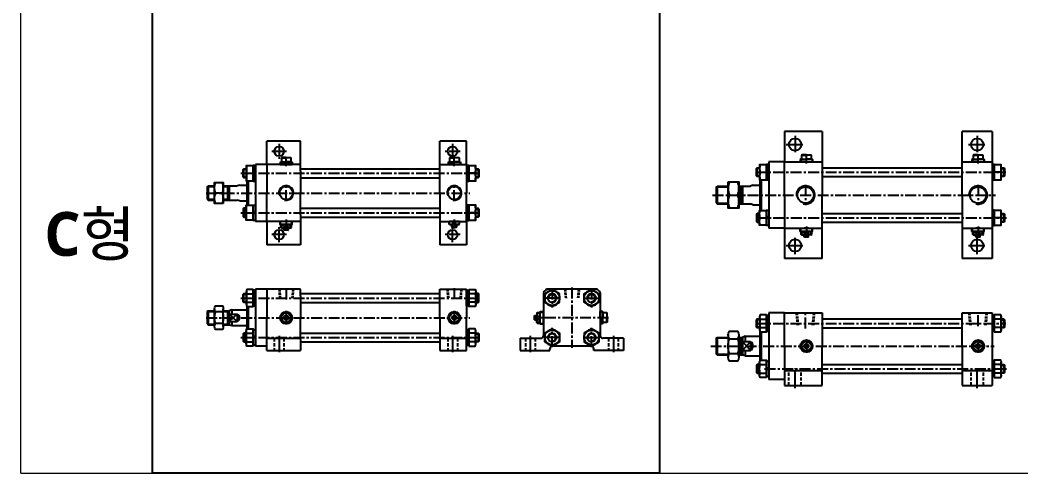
# Model space of a CAD drawing. Extents: x -819 to 29893, y -8942 to 3511.
# Drawn here: x -1 to 1142, y 2299 to 2817 of the extents above; entities that cross this region are included whole.
import ezdxf

# ---------------------------------------------------------------- set-up
doc = ezdxf.new("R2010")
doc.units = 0
doc.header["$LTSCALE"] = 10
doc.header["$MEASUREMENT"] = 0
for name, pattern in [('CENTER', [2, 1.25, -0.25, 0.25, -0.25]), ('CENTERX2', [4, 2.5, -0.5, 0.5, -0.5]), ('HIDDEN', [0.375, 0.25, -0.125]), ('HIDDENX2', [0.75, 0.5, -0.25])]:
    doc.linetypes.add(name, pattern=pattern)
doc.layers.get('0').update_dxf_attribs({"linetype": 'CONTINUOUS'})
for name, color, linetype in [('CEN', 1, 'CENTERX2'), ('HID', 2, 'HIDDENX2'), ('ML', 7, 'CONTINUOUS')]:
    doc.layers.add(name, color=color, linetype=linetype)
doc.styles.add('문자', font='romans.shx')

msp = doc.modelspace()

# ---------------------------------------------------------------- linework, layer by layer
at = {"layer": 'CEN', "linetype": 'CENTER'}
for p, q in [((295.1, 2675.5), (295.1, 2658.5)), ((493.1, 2675.5), (493.1, 2658.5)), ((303.6, 2667), (286.6, 2667)), ((501.6, 2667), (484.6, 2667)), ((303.6, 2572), (286.6, 2572)), ((295.1, 2563.5), (295.1, 2580.5)), ((501.6, 2572), (484.6, 2572)), ((493.1, 2563.5), (493.1, 2580.5))]:
    msp.add_line(p, q, dxfattribs=at)
at = {"layer": 'CEN', "color": 1, "linetype": 'CENTER', "ltscale": 1.5}
for p, q in [((874.1, 2674.7), (894.1, 2674.7)), ((884.1, 2684.7), (884.1, 2664.7)), ((1082.1, 2674.7), (1102.1, 2674.7)), ((1092.1, 2684.7), (1092.1, 2664.7)), ((884.1, 2549.7), (884.1, 2569.7)), ((1092.1, 2549.7), (1092.1, 2569.7)), ((874.1, 2559.7), (894.1, 2559.7)), ((1082.1, 2559.7), (1102.1, 2559.7)), ((295.1, 2456.6), (295.1, 2436.6)), ((493.1, 2456.6), (493.1, 2436.6)), ((581.8, 2456.6), (581.8, 2436.6)), ((676.8, 2456.6), (676.8, 2436.6)), ((884.1, 2396.7), (884.1, 2419.7)), ((1092.1, 2396.7), (1092.1, 2419.7))]:
    msp.add_line(p, q, dxfattribs=at)
at = {"layer": 'HID', "color": 6, "linetype": 'HIDDEN', "ltscale": 1.5}
for p, q in [((289.6, 2453.6), (289.6, 2439.6)), ((300.6, 2453.6), (300.6, 2439.6)), ((487.6, 2453.6), (487.6, 2439.6)), ((498.6, 2453.6), (498.6, 2439.6)), ((576.3, 2453.6), (576.3, 2439.6)), ((587.3, 2453.6), (587.3, 2439.6)), ((671.3, 2453.6), (671.3, 2439.6)), ((671.3, 2453.6), (671.3, 2439.6)), ((682.3, 2453.6), (682.3, 2439.6)), ((877.1, 2399.7), (877.1, 2416.7)), ((891.1, 2399.7), (891.1, 2416.7)), ((1085.1, 2399.7), (1085.1, 2416.7)), ((1099.1, 2399.7), (1099.1, 2416.7))]:
    msp.add_line(p, q, dxfattribs=at)
at = {"layer": 'ML'}
for p, q in [((150, 3360.2), (150, 2299.5)), ((729.3, 3360.2), (729.3, 2299.5)), ((915.1, 2689.7), (872.1, 2689.7)), ((872.1, 2689.7), (872.1, 2655.2)), ((915.1, 2689.7), (915.1, 2617.2)), ((1075.1, 2617.2), (1075.1, 2689.7)), ((1109.1, 2689.7), (1075.1, 2689.7)), ((1109.1, 2689.7), (1109.1, 2655.2)), ((319.6, 2678.5), (281.1, 2678.5)), ((281.1, 2652), (281.1, 2678.5)), ((319.6, 2652), (319.6, 2678.5)), ((509.1, 2678.5), (478.6, 2678.5)), ((478.6, 2652), (478.6, 2678.5)), ((509.1, 2652), (509.1, 2678.5)), ((892.1, 2663.2), (891.6, 2662.7)), ((897.1, 2663.2), (892.1, 2663.2)), ((897.1, 2663.2), (902.1, 2663.2)), ((902.1, 2663.2), (902.6, 2662.7)), ((1088.1, 2663.2), (1087.6, 2662.7)), ((1093.1, 2663.2), (1088.1, 2663.2)), ((1093.1, 2663.2), (1098.1, 2663.2)), ((1098.1, 2663.2), (1098.6, 2662.7)), ((268.1, 2652), (268.1, 2587)), ((281.1, 2652), (268.1, 2652)), ((319.6, 2652), (281.1, 2652)), ((281.1, 2652), (281.1, 2619.5)), ((296.6, 2655), (296.1, 2654.5)), ((296.1, 2654.5), (296.1, 2652)), ((296.1, 2654.5), (303.1, 2654.5)), ((296.1, 2652), (310.1, 2652)), ((296.6, 2655), (303.1, 2655)), ((298.1, 2660), (297.6, 2659.5)), ((297.6, 2659.5), (297.6, 2655)), ((297.6, 2659.5), (303.1, 2659.5)), ((303.1, 2660), (298.1, 2660)), ((303.1, 2660), (308.1, 2660)), ((308.6, 2659.5), (303.1, 2659.5)), ((309.6, 2655), (303.1, 2655)), ((310.1, 2654.5), (303.1, 2654.5)), ((308.1, 2660), (308.6, 2659.5)), ((308.6, 2659.5), (308.6, 2655)), ((309.6, 2655), (310.1, 2654.5)), ((310.1, 2654.5), (310.1, 2652)), ((319.6, 2644.5), (319.6, 2652)), ((478.6, 2619.5), (478.6, 2652)), ((478.6, 2652), (509.1, 2652)), ((488.6, 2655), (488.1, 2654.5)), ((488.1, 2654.5), (488.1, 2652)), ((488.1, 2654.5), (495.1, 2654.5)), ((488.1, 2652), (502.1, 2652)), ((488.6, 2655), (495.1, 2655)), ((490.1, 2660), (489.6, 2659.5)), ((489.6, 2659.5), (489.6, 2655)), ((489.6, 2659.5), (495.1, 2659.5)), ((495.1, 2660), (490.1, 2660)), ((495.1, 2660), (500.1, 2660)), ((500.6, 2659.5), (495.1, 2659.5)), ((501.6, 2655), (495.1, 2655)), ((502.1, 2654.5), (495.1, 2654.5)), ((500.1, 2660), (500.6, 2659.5)), ((500.6, 2659.5), (500.6, 2655)), ((501.6, 2655), (502.1, 2654.5)), ((502.1, 2654.5), (502.1, 2652)), ((509.1, 2652), (509.1, 2619.5)), ((854.1, 2655.2), (854.1, 2579.2)), ((872.1, 2655.2), (854.1, 2655.2)), ((872.1, 2617.2), (872.1, 2655.2)), ((872.1, 2655.2), (915.1, 2655.2)), ((890.6, 2658.2), (890.1, 2657.7)), ((890.1, 2657.7), (890.1, 2655.2)), ((890.1, 2657.7), (897.1, 2657.7)), ((890.1, 2655.2), (904.1, 2655.2)), ((890.6, 2658.2), (897.1, 2658.2)), ((891.6, 2662.7), (891.6, 2658.2)), ((891.6, 2662.7), (897.1, 2662.7)), ((902.6, 2662.7), (897.1, 2662.7)), ((903.6, 2658.2), (897.1, 2658.2)), ((904.1, 2657.7), (897.1, 2657.7)), ((902.6, 2662.7), (902.6, 2658.2)), ((903.6, 2658.2), (904.1, 2657.7)), ((904.1, 2657.7), (904.1, 2655.2)), ((915.1, 2655.2), (915.1, 2617.2)), ((1075.1, 2617.2), (1075.1, 2655.2)), ((1075.1, 2655.2), (1109.1, 2655.2)), ((1086.6, 2658.2), (1086.1, 2657.7)), ((1086.1, 2657.7), (1086.1, 2655.2)), ((1086.1, 2657.7), (1093.1, 2657.7)), ((1086.1, 2655.2), (1100.1, 2655.2)), ((1086.6, 2658.2), (1093.1, 2658.2)), ((1087.6, 2662.7), (1087.6, 2658.2)), ((1087.6, 2662.7), (1093.1, 2662.7)), ((1098.6, 2662.7), (1093.1, 2662.7)), ((1099.6, 2658.2), (1093.1, 2658.2)), ((1100.1, 2657.7), (1093.1, 2657.7)), ((1098.6, 2662.7), (1098.6, 2658.2)), ((1099.6, 2658.2), (1100.1, 2657.7)), ((1100.1, 2657.7), (1100.1, 2655.2)), ((1109.1, 2655.2), (1109.1, 2579.2)), ((254.9, 2637), (254.9, 2647)), ((258.4, 2642), (265.6, 2642)), ((265.6, 2644), (268.1, 2641.5)), ((265.6, 2642.6), (268.1, 2640.1)), ((319.6, 2644.5), (319.6, 2619.5)), ((511.6, 2641.5), (509.1, 2644)), ((511.6, 2640.1), (509.1, 2642.6)), ((518.8, 2642), (511.6, 2642)), ((522.3, 2647), (522.3, 2637)), ((841, 2638.2), (841, 2648.2)), ((844.4, 2643.2), (851.6, 2643.2)), ((851.6, 2645.1), (854.1, 2642.6)), ((851.6, 2643.7), (854.1, 2641.2)), ((1111.6, 2642.6), (1109.1, 2645.1)), ((1111.6, 2641.2), (1109.1, 2643.7)), ((1118.9, 2643.2), (1111.6, 2643.2)), ((1122.3, 2648.2), (1122.3, 2638.2)), ((250.1, 2628.5), (247.1, 2627.5)), ((258.1, 2633.5), (258.1, 2605.5)), ((259.6, 2633.5), (259.6, 2605.5)), ((844.1, 2634.7), (844.1, 2599.7)), ((845.6, 2634.7), (845.6, 2599.7)), ((213.1, 2626.5), (214.1, 2627.5)), ((213.1, 2626.5), (213.1, 2612.5)), ((214.1, 2627.5), (214.1, 2611.5)), ((231.3, 2619.5), (222.4, 2619.5)), ((236.1, 2627.5), (236.1, 2611.5)), ((238.1, 2627.5), (238.1, 2611.5)), ((281.1, 2587), (281.1, 2619.5)), ((319.6, 2594.5), (319.6, 2619.5)), ((478.6, 2619.5), (478.6, 2587)), ((509.1, 2587), (509.1, 2619.5)), ((795.1, 2627.2), (795.1, 2607.2)), ((807.8, 2617.2), (818.4, 2617.2)), ((822.1, 2627.2), (822.1, 2607.2)), ((824.1, 2627.2), (824.1, 2607.2)), ((836.1, 2628.4), (833.1, 2627.2)), ((872.1, 2617.2), (872.1, 2579.2)), ((915.1, 2579.2), (915.1, 2617.2)), ((915.1, 2544.7), (915.1, 2617.2)), ((1075.1, 2617.2), (1075.1, 2579.2)), ((1075.1, 2617.2), (1075.1, 2544.7)), ((213.1, 2612.5), (214.1, 2611.5)), ((250.1, 2610.5), (247.1, 2611.5)), ((836.1, 2606), (833.1, 2607.2)), ((254.9, 2602), (254.9, 2592)), ((258.4, 2597), (265.6, 2597)), ((265.6, 2596.5), (268.1, 2599)), ((265.6, 2595.1), (268.1, 2597.6)), ((319.6, 2594.5), (319.6, 2587)), ((511.6, 2596.5), (509.1, 2599)), ((511.6, 2595.1), (509.1, 2597.6)), ((518.8, 2597), (511.6, 2597)), ((522.3, 2602), (522.3, 2592)), ((841, 2596.2), (841, 2586.2)), ((1122.3, 2596.2), (1122.3, 2586.2)), ((281.1, 2587), (268.1, 2587)), ((319.6, 2587), (281.1, 2587)), ((281.1, 2587), (281.1, 2560.5)), ((296.1, 2583.5), (296.1, 2587)), ((296.6, 2583), (296.1, 2583.5)), ((310.1, 2583.5), (296.1, 2583.5)), ((296.6, 2583), (303.1, 2583)), ((297.1, 2580), (297.1, 2583)), ((297.9, 2580), (297.9, 2583)), ((305.6, 2587), (300.6, 2587)), ((305.6, 2587), (300.6, 2587)), ((301.2, 2580), (301.2, 2583)), ((309.6, 2583), (303.1, 2583)), ((305, 2580), (305, 2583)), ((308.2, 2580), (308.2, 2583)), ((309.1, 2580), (309.1, 2583)), ((309.6, 2583), (310.1, 2583.5)), ((310.1, 2583.5), (310.1, 2587)), ((319.6, 2587), (319.6, 2560.5)), ((478.6, 2587), (509.1, 2587)), ((478.6, 2587), (478.6, 2560.5)), ((501.1, 2587), (489.1, 2587)), ((489.1, 2584), (489.1, 2587)), ((489.1, 2584), (493.9, 2584)), ((490.1, 2583), (489.1, 2584)), ((500.1, 2583), (490.1, 2583)), ((492.1, 2581), (492.1, 2583)), ((493.9, 2583), (493.9, 2587)), ((496.3, 2583), (496.3, 2587)), ((496.3, 2584), (501.1, 2584)), ((498.1, 2581), (498.1, 2583)), ((500.1, 2583), (501.1, 2584)), ((501.1, 2584), (501.1, 2587)), ((509.1, 2587), (509.1, 2560.5)), ((844.4, 2591.2), (851.6, 2591.2)), ((851.6, 2590.6), (854.1, 2593.1)), ((851.6, 2589.2), (854.1, 2591.7)), ((1111.6, 2590.6), (1109.1, 2593.1)), ((1111.6, 2589.2), (1109.1, 2591.7)), ((1118.9, 2591.2), (1111.6, 2591.2)), ((297.6, 2579.5), (297.1, 2580)), ((309.1, 2580), (297.1, 2580)), ((297.6, 2579.5), (303.1, 2579.5)), ((300.6, 2577.1), (300.6, 2579.5)), ((305.6, 2577.1), (300.6, 2577.1)), ((300.7, 2577), (300.6, 2577.1)), ((305.5, 2577), (300.7, 2577)), ((308.6, 2579.5), (303.1, 2579.5)), ((305.5, 2577), (305.6, 2577.1)), ((305.6, 2577.1), (305.6, 2579.5)), ((308.6, 2579.5), (309.1, 2580)), ((492.1, 2581), (498.1, 2581)), ((493.1, 2580), (492.1, 2581)), ((497.1, 2580), (493.1, 2580)), ((497.1, 2580), (498.1, 2581)), ((872.1, 2579.2), (854.1, 2579.2)), ((872.1, 2579.2), (915.1, 2579.2)), ((872.1, 2579.2), (872.1, 2544.7)), ((890.1, 2575.7), (890.1, 2579.2)), ((890.6, 2575.2), (890.1, 2575.7)), ((904.1, 2575.7), (890.1, 2575.7)), ((890.6, 2575.2), (897.1, 2575.2)), ((891.1, 2572.2), (891.1, 2575.2)), ((891.6, 2571.7), (891.1, 2572.2)), ((903.1, 2572.2), (891.1, 2572.2)), ((891.6, 2571.7), (897.1, 2571.7)), ((892, 2572.2), (892, 2575.2)), ((899.6, 2579.2), (894.6, 2579.2)), ((899.6, 2579.2), (894.6, 2579.2)), ((894.6, 2569.3), (894.6, 2571.7)), ((895.2, 2572.2), (895.2, 2575.2)), ((903.6, 2575.2), (897.1, 2575.2)), ((902.6, 2571.7), (897.1, 2571.7)), ((899.1, 2572.2), (899.1, 2575.2)), ((899.6, 2569.3), (899.6, 2571.7)), ((902.3, 2572.2), (902.3, 2575.2)), ((902.6, 2571.7), (903.1, 2572.2)), ((903.1, 2572.2), (903.1, 2575.2)), ((903.6, 2575.2), (904.1, 2575.7)), ((904.1, 2575.7), (904.1, 2579.2)), ((1075.1, 2579.2), (1109.1, 2579.2)), ((1086.1, 2575.7), (1086.1, 2579.2)), ((1086.6, 2575.2), (1086.1, 2575.7)), ((1100.1, 2575.7), (1086.1, 2575.7)), ((1086.6, 2575.2), (1093.1, 2575.2)), ((1087.1, 2572.2), (1087.1, 2575.2)), ((1087.6, 2571.7), (1087.1, 2572.2)), ((1099.1, 2572.2), (1087.1, 2572.2)), ((1087.6, 2571.7), (1093.1, 2571.7)), ((1088, 2572.2), (1088, 2575.2)), ((1095.6, 2579.2), (1090.6, 2579.2)), ((1095.6, 2579.2), (1090.6, 2579.2)), ((1090.6, 2569.3), (1090.6, 2571.7)), ((1091.2, 2572.2), (1091.2, 2575.2)), ((1099.6, 2575.2), (1093.1, 2575.2)), ((1098.6, 2571.7), (1093.1, 2571.7)), ((1095.1, 2572.2), (1095.1, 2575.2)), ((1095.6, 2569.3), (1095.6, 2571.7)), ((1098.3, 2572.2), (1098.3, 2575.2)), ((1098.6, 2571.7), (1099.1, 2572.2)), ((1099.1, 2572.2), (1099.1, 2575.2)), ((1099.6, 2575.2), (1100.1, 2575.7)), ((1100.1, 2575.7), (1100.1, 2579.2)), ((1109.1, 2579.2), (1109.1, 2544.7)), ((319.6, 2560.5), (281.1, 2560.5)), ((509.1, 2560.5), (478.6, 2560.5)), ((899.6, 2569.3), (894.6, 2569.3)), ((894.8, 2569.2), (894.6, 2569.3)), ((899.5, 2569.2), (894.8, 2569.2)), ((899.5, 2569.2), (899.6, 2569.3)), ((1095.6, 2569.3), (1090.6, 2569.3)), ((1090.8, 2569.2), (1090.6, 2569.3)), ((1095.5, 2569.2), (1090.8, 2569.2)), ((1095.5, 2569.2), (1095.6, 2569.3)), ((915.1, 2544.7), (872.1, 2544.7)), ((1109.1, 2544.7), (1075.1, 2544.7)), ((254.9, 2494.6), (254.9, 2504.6)), ((257.6, 2507), (257.6, 2492.3)), ((258.4, 2504.5), (265.6, 2504.5)), ((281.1, 2509.6), (268.1, 2509.6)), ((268.1, 2509.6), (268.1, 2444.6)), ((281.1, 2509.6), (281.1, 2477.1)), ((319.6, 2509.6), (281.1, 2509.6)), ((319.6, 2502.1), (319.6, 2509.6)), ((478.6, 2509.6), (509.1, 2509.6)), ((478.6, 2477.1), (478.6, 2509.6)), ((509.1, 2509.6), (509.1, 2477.1)), ((518.8, 2504.5), (511.6, 2504.5)), ((519.6, 2507), (519.6, 2492.3)), ((522.3, 2494.6), (522.3, 2504.6)), ((596.8, 2506), (596.8, 2456.6)), ((658.2, 2509.6), (600.4, 2509.6)), ((661.8, 2506), (661.8, 2456.6)), ((258.4, 2494.7), (265.6, 2494.7)), ((265.6, 2501.6), (268.1, 2499.1)), ((265.6, 2500.2), (268.1, 2497.7)), ((319.6, 2502.1), (319.6, 2477.1)), ((511.6, 2501.6), (509.1, 2499.1)), ((511.6, 2500.2), (509.1, 2497.7)), ((518.8, 2494.7), (511.6, 2494.7)), ((213.1, 2484.1), (214.1, 2485.1)), ((213.1, 2484.1), (213.1, 2470.1)), ((214.1, 2485.1), (214.1, 2469.1)), ((221.3, 2467), (221.3, 2487.2)), ((230.3, 2483.9), (222.4, 2483.9)), ((231.3, 2467), (231.3, 2487.2)), ((236.1, 2485.1), (236.1, 2469.1)), ((241.1, 2486.1), (238.1, 2485.1)), ((238.1, 2485.1), (238.1, 2469.1)), ((238.1, 2481.2), (247.1, 2481.2)), ((241.1, 2486.1), (241.1, 2481.2)), ((247.1, 2481.2), (247.1, 2473)), ((258.1, 2490.2), (258.1, 2464)), ((259.6, 2489.8), (259.6, 2464.4)), ((301.2, 2482.3), (297.9, 2479)), ((305, 2482.3), (308.2, 2479)), ((493.2, 2482.3), (489.9, 2479)), ((497, 2482.3), (500.2, 2479)), ((589.3, 2482.6), (589.8, 2483.1)), ((589.3, 2482.6), (589.3, 2477.1)), ((589.8, 2483.1), (592.8, 2483.1)), ((589.8, 2471.1), (589.8, 2483.1)), ((589.8, 2482.3), (592.8, 2482.3)), ((592.8, 2483.6), (593.3, 2484.1)), ((592.8, 2483.6), (592.8, 2477.1)), ((593.3, 2484.1), (596.8, 2484.1)), ((593.3, 2470.1), (593.3, 2484.1)), ((596.8, 2471.1), (596.8, 2483.1)), ((664.3, 2484.2), (661.8, 2484.2)), ((661.8, 2477.2), (661.8, 2484.2)), ((664.8, 2483.7), (664.3, 2484.2)), ((664.3, 2484.2), (664.3, 2477.2)), ((664.8, 2483.7), (664.8, 2477.2)), ((669.3, 2482.7), (664.8, 2482.7)), ((669.8, 2482.2), (669.3, 2482.7)), ((669.3, 2482.7), (669.3, 2477.2)), ((669.8, 2477.2), (669.8, 2482.2)), ((872.1, 2482.7), (854.1, 2482.7)), ((854.1, 2482.7), (854.1, 2406.7)), ((872.1, 2482.7), (915.1, 2482.7)), ((872.1, 2444.7), (872.1, 2482.7)), ((915.1, 2482.7), (915.1, 2444.7)), ((1075.1, 2444.7), (1075.1, 2482.7)), ((1075.1, 2482.7), (1109.1, 2482.7)), ((1109.1, 2482.7), (1109.1, 2399.7)), ((213.1, 2470.1), (214.1, 2469.1)), ((230.3, 2470.4), (222.4, 2470.4)), ((238.1, 2473), (247.1, 2473)), ((238.1, 2469.1), (241.1, 2468.1)), ((241.1, 2473), (241.1, 2468.1)), ((281.1, 2439.6), (281.1, 2477.1)), ((297.9, 2475.2), (301.2, 2472)), ((308.2, 2475.2), (305, 2472)), ((319.6, 2452.1), (319.6, 2477.1)), ((478.6, 2477.1), (478.6, 2439.6)), ((489.9, 2475.2), (493.2, 2472)), ((500.2, 2475.2), (497, 2472)), ((509.1, 2439.6), (509.1, 2477.1)), ((586.8, 2479.5), (587, 2479.6)), ((586.8, 2474.7), (586.8, 2479.5)), ((586.8, 2474.7), (587, 2474.6)), ((587, 2479.6), (589.3, 2479.6)), ((587, 2474.6), (587, 2479.6)), ((587, 2474.6), (589.3, 2474.6)), ((589.3, 2471.6), (589.3, 2477.1)), ((589.3, 2471.6), (589.8, 2471.1)), ((589.8, 2479), (592.8, 2479)), ((589.8, 2475.2), (592.8, 2475.2)), ((589.8, 2472), (592.8, 2472)), ((589.8, 2471.1), (592.8, 2471.1)), ((592.8, 2470.6), (592.8, 2477.1)), ((592.8, 2470.6), (593.3, 2470.1)), ((593.3, 2470.1), (596.8, 2470.1)), ((596.8, 2474.6), (596.8, 2479.6)), ((596.8, 2474.6), (596.8, 2479.6)), ((661.8, 2477.2), (661.8, 2470.2)), ((664.3, 2470.2), (661.8, 2470.2)), ((664.3, 2470.2), (664.3, 2477.2)), ((664.8, 2470.7), (664.3, 2470.2)), ((664.8, 2470.7), (664.8, 2477.2)), ((669.3, 2471.7), (664.8, 2471.7)), ((669.3, 2471.7), (669.3, 2477.2)), ((669.8, 2472.2), (669.3, 2471.7)), ((669.8, 2477.2), (669.8, 2472.2)), ((841, 2465.7), (841, 2475.7)), ((843.6, 2478.1), (843.6, 2463.4)), ((844.4, 2475.6), (851.6, 2475.6)), ((851.6, 2472.7), (854.1, 2470.2)), ((851.6, 2471.3), (854.1, 2468.8)), ((1111.6, 2470.2), (1109.1, 2472.7)), ((1111.6, 2468.8), (1109.1, 2471.3)), ((1118.9, 2475.6), (1111.6, 2475.6)), ((1119.6, 2463.4), (1119.6, 2478.1)), ((1122.3, 2475.7), (1122.3, 2465.7)), ((254.9, 2459.6), (254.9, 2449.6)), ((257.6, 2447.3), (257.6, 2462)), ((258.4, 2459.5), (265.6, 2459.5)), ((518.8, 2459.5), (511.6, 2459.5)), ((519.6, 2447.3), (519.6, 2462)), ((522.3, 2459.6), (522.3, 2449.6)), ((807.8, 2457.5), (807.8, 2432)), ((819.8, 2457.5), (819.8, 2432)), ((844.1, 2461.3), (844.1, 2428.1)), ((844.4, 2465.8), (851.6, 2465.8)), ((845.6, 2460.9), (845.6, 2428.5)), ((1118.9, 2465.8), (1111.6, 2465.8)), ((258.4, 2449.7), (265.6, 2449.7)), ((265.6, 2454.1), (268.1, 2456.6)), ((265.6, 2452.7), (268.1, 2455.2)), ((281.1, 2453.6), (319.6, 2453.6)), ((319.6, 2452.1), (319.6, 2444.6)), ((319.6, 2452.1), (319.6, 2439.6)), ((478.6, 2453.6), (509.1, 2453.6)), ((511.6, 2454.1), (509.1, 2456.6)), ((511.6, 2452.7), (509.1, 2455.2)), ((518.8, 2449.7), (511.6, 2449.7)), ((570.3, 2453.6), (593.8, 2453.6)), ((570.3, 2453.6), (570.3, 2439.6)), ((688.3, 2453.6), (664.8, 2453.6)), ((688.3, 2453.6), (688.3, 2439.6)), ((795.1, 2454.7), (795.1, 2434.7)), ((809.1, 2453.2), (818.5, 2453.2)), ((822.1, 2454.7), (822.1, 2434.7)), ((827.1, 2455.9), (824.1, 2454.7)), ((824.1, 2454.7), (824.1, 2434.7)), ((824.1, 2449.8), (833.4, 2449.8)), ((827.1, 2455.9), (827.1, 2449.8)), ((833.1, 2449.8), (833.1, 2439.7)), ((895.2, 2449.9), (892, 2446.6)), ((899.1, 2449.9), (902.3, 2446.6)), ((1091.2, 2449.9), (1088, 2446.6)), ((1095.1, 2449.9), (1098.3, 2446.6)), ((281.1, 2444.6), (268.1, 2444.6)), ((281.1, 2439.6), (319.6, 2439.6)), ((478.6, 2439.6), (509.1, 2439.6)), ((570.3, 2439.6), (604.3, 2439.6)), ((604.3, 2439.6), (604.3, 2441.6)), ((651.3, 2444.6), (607.3, 2444.6)), ((654.3, 2439.6), (654.3, 2441.6)), ((688.3, 2439.6), (654.3, 2439.6)), ((809.1, 2436.2), (818.5, 2436.2)), ((824.1, 2439.7), (833.1, 2439.7)), ((827.1, 2433.5), (824.1, 2434.7)), ((827.1, 2439.7), (827.1, 2433.5)), ((872.1, 2444.7), (872.1, 2399.7)), ((892, 2442.8), (895.2, 2439.6)), ((902.3, 2442.8), (899.1, 2439.6)), ((915.1, 2399.7), (915.1, 2444.7)), ((1075.1, 2444.7), (1075.1, 2399.7)), ((1088, 2442.8), (1091.2, 2439.6)), ((1098.3, 2442.8), (1095.1, 2439.6)), ((841, 2423.7), (841, 2413.7)), ((843.6, 2411.4), (843.6, 2426.1)), ((844.4, 2423.6), (851.6, 2423.6)), ((1118.9, 2423.6), (1111.6, 2423.6)), ((1119.6, 2411.4), (1119.6, 2426.1)), ((1122.3, 2423.7), (1122.3, 2413.7)), ((844.4, 2413.8), (851.6, 2413.8)), ((851.6, 2418.2), (854.1, 2420.7)), ((851.6, 2416.8), (854.1, 2419.3)), ((872.1, 2416.7), (915.1, 2416.7)), ((1075.1, 2416.7), (1109.1, 2416.7)), ((1111.6, 2418.2), (1109.1, 2420.7)), ((1111.6, 2416.8), (1109.1, 2419.3)), ((1118.9, 2413.8), (1111.6, 2413.8)), ((872.1, 2406.7), (854.1, 2406.7)), ((872.1, 2399.7), (915.1, 2399.7)), ((1075.1, 2399.7), (1109.1, 2399.7)), ((729.3, 2299.5), (150, 2299.5))]:
    msp.add_line(p, q, dxfattribs=at)
at = {"layer": 'ML', "color": 1, "linetype": 'CENTER'}
for p, q in [((897.1, 2653.2), (897.1, 2664)), ((1093.1, 2653.2), (1093.1, 2664)), ((303.1, 2650), (303.1, 2660.8)), ((495.1, 2650), (495.1, 2661.4)), ((251.4, 2642), (525.5, 2642)), ((839.1, 2643.2), (1124.8, 2643.2)), ((303.1, 2610.4), (303.1, 2628.7)), ((495.1, 2610.4), (495.1, 2628.7)), ((896.1, 2628.7), (896.1, 2605.6)), ((1093.1, 2628.7), (1093.1, 2605.6)), ((211.7, 2619.5), (513, 2619.5)), ((790, 2617.2), (1112.8, 2617.2)), ((251.4, 2597), (525.5, 2597)), ((303.1, 2589.2), (303.1, 2576.1)), ((495.1, 2589.2), (495.1, 2578.9)), ((839.2, 2591.2), (1125.5, 2591.2)), ((897.1, 2581.4), (897.1, 2568.2)), ((1093.1, 2581.4), (1093.1, 2568.2)), ((303.1, 2510.5), (303.1, 2497.9)), ((495.1, 2511), (495.1, 2497.5)), ((606.8, 2510.5), (606.8, 2488.7)), ((629.3, 2511.7), (629.3, 2442.9)), ((651.8, 2510.5), (651.8, 2488.7)), ((251.4, 2499.6), (525.5, 2499.6)), ((616.3, 2499.6), (597.4, 2499.6)), ((642.4, 2499.6), (661.3, 2499.6)), ((303.1, 2484.8), (303.1, 2469.4)), ((495.1, 2484.8), (495.1, 2469.4)), ((896.1, 2464.9), (896.1, 2483.6)), ((1093.1, 2467.4), (1093.1, 2483.6)), ((211.7, 2477.1), (513, 2477.1)), ((671.1, 2477.1), (587.3, 2477.1)), ((839.1, 2470.7), (1124.8, 2470.7)), ((606.8, 2443.7), (606.8, 2465.5)), ((651.8, 2443.7), (651.8, 2465.5)), ((251.4, 2454.6), (525.5, 2454.6)), ((616.3, 2454.6), (597.4, 2454.6)), ((642.4, 2454.6), (661.3, 2454.6)), ((897.1, 2452.4), (897.1, 2437)), ((1093.1, 2452.4), (1093.1, 2437)), ((787.8, 2444.7), (1111.6, 2444.7)), ((1100.8, 2444.7), (1085.4, 2444.7)), ((849.3, 2418.7), (1125.5, 2418.7))]:
    msp.add_line(p, q, dxfattribs=at)
at = {"layer": 'ML', "color": 2}
for p, q in [((296.6, 2655), (296.6, 2652)), ((309.6, 2655), (309.6, 2652)), ((488.6, 2655), (488.6, 2652)), ((501.6, 2655), (501.6, 2652)), ((890.6, 2658.2), (890.6, 2655.2)), ((903.6, 2658.2), (903.6, 2655.2)), ((1086.6, 2658.2), (1086.6, 2655.2)), ((1099.6, 2658.2), (1099.6, 2655.2)), ((257.6, 2646.2), (254.1, 2646.2)), ((519.6, 2646.2), (523.1, 2646.2)), ((843.6, 2647.4), (840.1, 2647.4)), ((1119.6, 2647.4), (1123.1, 2647.4)), ((257.6, 2637.8), (254.1, 2637.8)), ((519.6, 2637.8), (523.1, 2637.8)), ((843.6, 2639), (840.1, 2639)), ((1119.6, 2639), (1123.1, 2639)), ((236.1, 2626.8), (237.4, 2627.5)), ((822.1, 2626.4), (823.4, 2627.2)), ((236.1, 2612.3), (237.4, 2611.5)), ((822.1, 2607.9), (823.4, 2607.2)), ((257.6, 2601.2), (254.1, 2601.2)), ((519.6, 2601.2), (523.1, 2601.2)), ((843.6, 2595.4), (840.1, 2595.4)), ((1119.6, 2595.4), (1123.1, 2595.4)), ((257.6, 2592.8), (254.1, 2592.8)), ((296.6, 2583), (296.6, 2587)), ((309.6, 2583), (309.6, 2587)), ((492.6, 2580.5), (492.6, 2583)), ((497.6, 2580.5), (497.6, 2583)), ((519.6, 2592.8), (523.1, 2592.8)), ((843.6, 2587), (840.1, 2587)), ((1119.6, 2587), (1123.1, 2587)), ((300.7, 2577), (300.7, 2579.5)), ((305.5, 2577), (305.5, 2579.5)), ((890.6, 2575.2), (890.6, 2579.2)), ((894.8, 2569.2), (894.8, 2571.7)), ((899.5, 2569.2), (899.5, 2571.7)), ((903.6, 2575.2), (903.6, 2579.2)), ((1086.6, 2575.2), (1086.6, 2579.2)), ((1090.8, 2569.2), (1090.8, 2571.7)), ((1095.5, 2569.2), (1095.5, 2571.7)), ((1099.6, 2575.2), (1099.6, 2579.2)), ((257.6, 2503.8), (254.1, 2503.8)), ((519.6, 2503.8), (523.1, 2503.8)), ((257.6, 2495.4), (254.1, 2495.4)), ((519.6, 2495.4), (523.1, 2495.4)), ((236.1, 2484.4), (237.4, 2485.1)), ((247.1, 2481.2), (238.1, 2473)), ((247.1, 2473), (238.1, 2481.2)), ((592.8, 2483.6), (596.8, 2483.6)), ((664.8, 2483.7), (661.8, 2483.7)), ((236.1, 2469.9), (237.4, 2469.1)), ((586.8, 2479.5), (589.3, 2479.5)), ((586.8, 2474.7), (589.3, 2474.7)), ((592.8, 2470.6), (596.8, 2470.6)), ((664.8, 2470.7), (661.8, 2470.7)), ((843.6, 2474.9), (840.1, 2474.9)), ((1119.6, 2474.9), (1123.1, 2474.9)), ((257.6, 2458.8), (254.1, 2458.8)), ((519.6, 2458.8), (523.1, 2458.8)), ((843.6, 2466.5), (840.1, 2466.5)), ((1119.6, 2466.5), (1123.1, 2466.5)), ((257.6, 2450.4), (254.1, 2450.4)), ((519.6, 2450.4), (523.1, 2450.4)), ((822.1, 2454), (823.4, 2454.7)), ((833.1, 2449.8), (824.1, 2439.7)), ((833.1, 2439.7), (824.1, 2449.8)), ((822.1, 2435.5), (823.4, 2434.7)), ((843.6, 2422.9), (840.1, 2422.9)), ((1119.6, 2422.9), (1123.1, 2422.9)), ((843.6, 2414.5), (840.1, 2414.5)), ((1119.6, 2414.5), (1123.1, 2414.5))]:
    msp.add_line(p, q, dxfattribs=at)
at = {"layer": 'ML', "color": 7, "linetype": 'Continuous'}
for p, q in [((319.6, 2647), (478.6, 2647)), ((915.1, 2648.2), (1075.1, 2648.2)), ((250.1, 2628.5), (258.1, 2628.5)), ((319.6, 2637), (478.6, 2637)), ((915.1, 2638.2), (1075.1, 2638.2)), ((214.1, 2627.5), (221.3, 2627.5)), ((231.3, 2627.5), (247.1, 2627.5)), ((794.1, 2626.2), (795.1, 2627.2)), ((794.1, 2626.2), (794.1, 2608.2)), ((795.1, 2627.2), (807.8, 2627.2)), ((819.8, 2627.2), (824.1, 2627.2)), ((824.1, 2627.2), (833.1, 2627.2)), ((836.1, 2628.4), (844.1, 2628.4)), ((214.1, 2611.5), (221.3, 2611.5)), ((231.3, 2611.5), (247.1, 2611.5)), ((250.1, 2610.5), (258.1, 2610.5)), ((794.1, 2608.2), (795.1, 2607.2)), ((795.1, 2607.2), (807.8, 2607.2)), ((819.8, 2607.2), (824.1, 2607.2)), ((824.1, 2607.2), (833.1, 2607.2)), ((836.1, 2606), (844.1, 2606)), ((319.6, 2602), (478.6, 2602)), ((915.1, 2596.2), (1075.1, 2596.2)), ((319.6, 2592), (478.6, 2592)), ((915.1, 2586.2), (1075.1, 2586.2)), ((319.6, 2504.6), (478.6, 2504.6)), ((319.6, 2494.6), (478.6, 2494.6)), ((214.1, 2485.1), (221.3, 2485.1)), ((231.3, 2485.1), (238.1, 2485.1)), ((241.1, 2486.1), (258.1, 2486.1)), ((214.1, 2469.1), (221.3, 2469.1)), ((231.3, 2469.1), (238.1, 2469.1)), ((915.1, 2475.7), (1075.1, 2475.7)), ((241.1, 2468.1), (258.1, 2468.1)), ((319.6, 2459.6), (478.6, 2459.6)), ((915.1, 2465.7), (1075.1, 2465.7)), ((319.6, 2449.6), (478.6, 2449.6)), ((794.1, 2453.7), (795.1, 2454.7)), ((794.1, 2453.7), (794.1, 2435.7)), ((795.1, 2454.7), (807.8, 2454.7)), ((819.8, 2454.7), (824.1, 2454.7)), ((827.1, 2455.9), (844.1, 2455.9)), ((794.1, 2435.7), (795.1, 2434.7)), ((795.1, 2434.7), (807.8, 2434.7)), ((819.8, 2434.7), (824.1, 2434.7)), ((827.1, 2433.5), (844.1, 2433.5)), ((915.1, 2423.7), (1075.1, 2423.7)), ((915.1, 2413.7), (1075.1, 2413.7))]:
    msp.add_line(p, q, dxfattribs=at)
at = {"layer": 'ML', "color": 2, "linetype": 'Continuous'}
for p, q in [((213.3, 2626.8), (221.3, 2626.8)), ((231.3, 2626.8), (236.1, 2626.8)), ((794.4, 2626.4), (807.8, 2626.4)), ((819.8, 2626.4), (822.1, 2626.4)), ((213.3, 2612.3), (221.3, 2612.3)), ((231.3, 2612.3), (236.1, 2612.3)), ((794.4, 2607.9), (807.8, 2607.9)), ((819.8, 2607.9), (822.1, 2607.9)), ((213.3, 2484.4), (221.3, 2484.4)), ((231.3, 2484.4), (236.1, 2484.4)), ((213.3, 2469.9), (221.3, 2469.9)), ((231.3, 2469.9), (236.1, 2469.9)), ((794.4, 2454), (807.8, 2454)), ((819.8, 2454), (822.1, 2454)), ((794.4, 2435.5), (807.8, 2435.5)), ((819.8, 2435.5), (822.1, 2435.5))]:
    msp.add_line(p, q, dxfattribs=at)
at = {"layer": 'ML', "color": 6, "linetype": 'HIDDEN'}
for p, q in [((294.8, 2509.6), (295.6, 2499.6)), ((295.6, 2509.6), (296.5, 2499.6)), ((310.6, 2509.6), (309.7, 2499.6)), ((311.4, 2509.6), (310.6, 2499.6)), ((486.8, 2509.6), (487.6, 2499.6)), ((487.6, 2509.6), (488.5, 2499.6)), ((502.6, 2509.6), (501.7, 2499.6)), ((503.4, 2509.6), (502.6, 2499.6)), ((621, 2509.6), (621.9, 2499.6)), ((621.9, 2509.6), (622.7, 2499.6)), ((636.8, 2509.6), (635.9, 2499.6)), ((637.7, 2509.6), (636.8, 2499.6)), ((886.9, 2468.7), (885.7, 2482.7)), ((888.1, 2468.7), (886.8, 2482.7)), ((904.2, 2468.7), (905.5, 2482.7)), ((905.4, 2468.7), (906.6, 2482.7)), ((1083.9, 2468.7), (1082.7, 2482.7)), ((1085.1, 2468.7), (1083.8, 2482.7)), ((1101.2, 2468.7), (1102.5, 2482.7)), ((1102.4, 2468.7), (1103.6, 2482.7))]:
    msp.add_line(p, q, dxfattribs=at)
at = {"layer": 'ML', "const_width": 1.5}
for points in [[(150, 3510.2), (0, 3510.2), (0, 2299.5)], [(729.3, 3360.2), (729.3, 2829.8), (150, 2829.8), (150, 2299.5), (729.3, 2299.5), (729.3, 2829.8)], [(150, 2299.5), (0, 2299.5)], [(729.3, 2299.5), (1366.4, 2299.5)]]:
    msp.add_lwpolyline(points, dxfattribs=at)
at = {"layer": 'ML'}
for points in [[(851.6, 2651.7), (843.6, 2651.7), (843.6, 2634.7), (851.6, 2634.7)], [(1111.6, 2634.7), (1119.6, 2634.7), (1119.6, 2651.7), (1111.6, 2651.7)], [(265.6, 2650.5), (257.6, 2650.5), (257.6, 2633.5), (265.6, 2633.5)], [(511.6, 2633.5), (519.6, 2633.5), (519.6, 2650.5), (511.6, 2650.5)], [(231.3, 2607.5), (221.3, 2607.5), (221.3, 2631.5), (231.3, 2631.5)], [(807.8, 2632.2), (819.8, 2632.2), (819.8, 2602.2), (807.8, 2602.2)], [(265.6, 2588.5), (257.6, 2588.5), (257.6, 2605.5), (265.6, 2605.5)], [(511.6, 2588.5), (519.6, 2588.5), (519.6, 2605.5), (511.6, 2605.5)], [(851.6, 2582.7), (843.6, 2582.7), (843.6, 2599.7), (851.6, 2599.7)], [(1111.6, 2582.7), (1119.6, 2582.7), (1119.6, 2599.7), (1111.6, 2599.7)]]:
    msp.add_lwpolyline(points, close=True, dxfattribs=at)
for points in [[(844.4, 2651.7, 0.178633), (844.4, 2643.2, 0.178633), (844.4, 2634.7)], [(1118.9, 2634.7, 0.178633), (1118.9, 2643.2, 0.178633), (1118.9, 2651.7)], [(258.4, 2650.5, 0.178633), (258.4, 2642, 0.178633), (258.4, 2633.5)], [(518.8, 2633.5, 0.178633), (518.8, 2642, 0.178633), (518.8, 2650.5)], [(222.4, 2607.5, -0.178633), (222.4, 2619.5, -0.178633), (222.4, 2631.5)], [(230.3, 2607.5, 0.178633), (230.3, 2619.5, 0.178633), (230.3, 2631.5)], [(809.1, 2632.2, 0.178633), (809.1, 2617.2, 0.178633), (809.1, 2602.2)], [(818.4, 2632.2, -0.178633), (818.4, 2617.2, -0.178633), (818.4, 2602.2)], [(258.4, 2588.5, -0.178633), (258.4, 2597, -0.178633), (258.4, 2605.5)], [(518.8, 2588.5, 0.178633), (518.8, 2597, 0.178633), (518.8, 2605.5)], [(844.4, 2582.7, -0.178633), (844.4, 2591.2, -0.178633), (844.4, 2599.7)], [(1118.9, 2582.7, 0.178633), (1118.9, 2591.2, 0.178633), (1118.9, 2599.7)], [(265.6, 2509.4), (258.4, 2509.4, 0.309401), (258.4, 2504.5, 0.154701), (258.4, 2494.7, 0.309401), (258.4, 2489.8), (265.6, 2489.8), (265.6, 2509.4)], [(511.6, 2509.4), (518.8, 2509.4, -0.309401), (518.8, 2504.5, -0.154701), (518.8, 2494.7, -0.309401), (518.8, 2489.8), (511.6, 2489.8), (511.6, 2509.4)], [(230.3, 2470.4, -0.309401), (230.3, 2463.6), (222.4, 2463.6, -0.309401), (222.4, 2470.4, -0.154701), (222.4, 2483.9, -0.309401), (222.4, 2490.6), (230.3, 2490.6, -0.309401), (230.3, 2483.9, -0.154701), (230.3, 2470.4, 0.178633)], [(851.6, 2480.5), (844.4, 2480.5, 0.309401), (844.4, 2475.6, 0.154701), (844.4, 2465.8, 0.309401), (844.4, 2460.9), (851.6, 2460.9), (851.6, 2480.5)], [(1111.6, 2460.9), (1118.9, 2460.9, 0.309401), (1118.9, 2465.8, 0.154701), (1118.9, 2475.6, 0.309401), (1118.9, 2480.5), (1111.6, 2480.5), (1111.6, 2460.9)], [(265.6, 2444.8), (258.4, 2444.8, -0.309401), (258.4, 2449.7, -0.154701), (258.4, 2459.5, -0.309401), (258.4, 2464.4), (265.6, 2464.4), (265.6, 2444.8)], [(511.6, 2444.8), (518.8, 2444.8, 0.309401), (518.8, 2449.7, 0.154701), (518.8, 2459.5, 0.309401), (518.8, 2464.4), (511.6, 2464.4), (511.6, 2444.8)], [(809.1, 2453.2, -0.309401), (809.1, 2461.7), (818.5, 2461.7, -0.309401), (818.5, 2453.2, -0.154701), (818.5, 2436.2, -0.309401), (818.5, 2427.7), (809.1, 2427.7, -0.309401), (809.1, 2436.2, -0.154701), (809.1, 2453.2)], [(851.6, 2408.9), (844.4, 2408.9, -0.309401), (844.4, 2413.8, -0.154701), (844.4, 2423.6, -0.309401), (844.4, 2428.5), (851.6, 2428.5), (851.6, 2408.9)], [(1111.6, 2408.9), (1118.9, 2408.9, 0.309401), (1118.9, 2413.8, 0.154701), (1118.9, 2423.6, 0.309401), (1118.9, 2428.5), (1111.6, 2428.5), (1111.6, 2408.9)]]:
    msp.add_lwpolyline(points, format="xyb", dxfattribs=at)
for points in [[(854.1, 2634.4), (854.1, 2652), (851.6, 2652), (851.6, 2634.4), (854.1, 2634.4)], [(1109.1, 2652), (1109.1, 2634.4), (1111.6, 2634.4), (1111.6, 2652), (1109.1, 2652)], [(257.6, 2637), (254.9, 2637), (254.1, 2637.8), (254.1, 2646.2), (254.9, 2647), (257.6, 2647)], [(268.1, 2633.2), (268.1, 2650.8), (265.6, 2650.8), (265.6, 2633.2), (268.1, 2633.2)], [(509.1, 2650.8), (509.1, 2633.2), (511.6, 2633.2), (511.6, 2650.8), (509.1, 2650.8)], [(519.6, 2647), (522.3, 2647), (523.1, 2646.2), (523.1, 2637.8), (522.3, 2637), (519.6, 2637)], [(843.6, 2638.2), (841, 2638.2), (840.1, 2639), (840.1, 2647.4), (841, 2648.2), (843.6, 2648.2)], [(1119.6, 2648.2), (1122.3, 2648.2), (1123.1, 2647.4), (1123.1, 2639), (1122.3, 2638.2), (1119.6, 2638.2)], [(268.1, 2605.8), (268.1, 2588.2), (265.6, 2588.2), (265.6, 2605.8), (268.1, 2605.8)], [(509.1, 2605.8), (509.1, 2588.2), (511.6, 2588.2), (511.6, 2605.8), (509.1, 2605.8)], [(257.6, 2602), (254.9, 2602), (254.1, 2601.2), (254.1, 2592.8), (254.9, 2592), (257.6, 2592)], [(519.6, 2602), (522.3, 2602), (523.1, 2601.2), (523.1, 2592.8), (522.3, 2592), (519.6, 2592)], [(843.6, 2596.2), (841, 2596.2), (840.1, 2595.4), (840.1, 2587), (841, 2586.2), (843.6, 2586.2)], [(854.1, 2600), (854.1, 2582.4), (851.6, 2582.4), (851.6, 2600), (854.1, 2600)], [(1109.1, 2600), (1109.1, 2582.4), (1111.6, 2582.4), (1111.6, 2600), (1109.1, 2600)], [(1119.6, 2596.2), (1122.3, 2596.2), (1123.1, 2595.4), (1123.1, 2587), (1122.3, 2586.2), (1119.6, 2586.2)], [(257.6, 2494.6), (254.9, 2494.6), (254.1, 2495.4), (254.1, 2503.8), (254.9, 2504.6), (257.6, 2504.6)], [(268.1, 2490.8), (268.1, 2508.4), (265.6, 2508.4), (265.6, 2490.8), (268.1, 2490.8)], [(509.1, 2490.8), (509.1, 2508.4), (511.6, 2508.4), (511.6, 2490.8), (509.1, 2490.8)], [(519.6, 2494.6), (522.3, 2494.6), (523.1, 2495.4), (523.1, 2503.8), (522.3, 2504.6), (519.6, 2504.6)], [(598.3, 2504.5), (598.3, 2494.7), (606.8, 2489.8), (615.3, 2494.7), (615.3, 2504.5), (606.8, 2509.4), (598.3, 2504.5)], [(660.3, 2504.5), (660.3, 2494.7), (651.8, 2489.8), (643.3, 2494.7), (643.3, 2504.5), (651.8, 2509.4), (660.3, 2504.5)], [(843.6, 2465.7), (841, 2465.7), (840.1, 2466.5), (840.1, 2474.9), (841, 2475.7), (843.6, 2475.7)], [(854.1, 2461.9), (854.1, 2479.5), (851.6, 2479.5), (851.6, 2461.9), (854.1, 2461.9)], [(1109.1, 2479.5), (1109.1, 2461.9), (1111.6, 2461.9), (1111.6, 2479.5), (1109.1, 2479.5)], [(1119.6, 2475.7), (1122.3, 2475.7), (1123.1, 2474.9), (1123.1, 2466.5), (1122.3, 2465.7), (1119.6, 2465.7)], [(257.6, 2459.6), (254.9, 2459.6), (254.1, 2458.8), (254.1, 2450.4), (254.9, 2449.6), (257.6, 2449.6)], [(268.1, 2463.4), (268.1, 2445.8), (265.6, 2445.8), (265.6, 2463.4), (268.1, 2463.4)], [(509.1, 2463.4), (509.1, 2445.8), (511.6, 2445.8), (511.6, 2463.4), (509.1, 2463.4)], [(519.6, 2459.6), (522.3, 2459.6), (523.1, 2458.8), (523.1, 2450.4), (522.3, 2449.6), (519.6, 2449.6)], [(598.3, 2449.7), (598.3, 2459.5), (606.8, 2464.4), (615.3, 2459.5), (615.3, 2449.7), (606.8, 2444.8), (598.3, 2449.7)], [(660.3, 2449.7), (660.3, 2459.5), (651.8, 2464.4), (643.3, 2459.5), (643.3, 2449.7), (651.8, 2444.8), (660.3, 2449.7)], [(843.6, 2423.7), (841, 2423.7), (840.1, 2422.9), (840.1, 2414.5), (841, 2413.7), (843.6, 2413.7)], [(854.1, 2427.5), (854.1, 2409.9), (851.6, 2409.9), (851.6, 2427.5), (854.1, 2427.5)], [(1109.1, 2427.5), (1109.1, 2409.9), (1111.6, 2409.9), (1111.6, 2427.5), (1109.1, 2427.5)], [(1119.6, 2423.7), (1122.3, 2423.7), (1123.1, 2422.9), (1123.1, 2414.5), (1122.3, 2413.7), (1119.6, 2413.7)]]:
    msp.add_lwpolyline(points, dxfattribs=at)
for centre, radius in [((884.1, 2674.7), 7), ((1092.1, 2674.7), 7), ((295.1, 2667), 5.5), ((493.1, 2667), 5.5), ((303.1, 2619.5), 7.48), ((495.1, 2619.5), 7.48), ((896.1, 2617.2), 9.32), ((1093.1, 2617.2), 9.32), ((295.1, 2572), 5.5), ((493.1, 2572), 5.5), ((884.1, 2559.7), 7), ((1092.1, 2559.7), 7), ((606.8, 2499.6), 8.5), ((606.8, 2499.6), 5), ((651.8, 2499.6), 8.5), ((651.8, 2499.6), 5), ((303.1, 2477.1), 7), ((303.1, 2477.1), 6), ((303.1, 2477.1), 5.5), ((495.1, 2477.1), 7), ((495.1, 2477.1), 6), ((495.1, 2477.1), 5.5), ((303.1, 2477.1), 2.5), ((495.1, 2477.1), 2.5), ((606.8, 2454.6), 8.5), ((606.8, 2454.6), 5), ((651.8, 2454.6), 8.5), ((651.8, 2454.6), 5), ((897.1, 2444.7), 7), ((897.1, 2444.7), 6), ((897.1, 2444.7), 5.5), ((897.1, 2444.7), 2.5), ((1093.1, 2444.7), 7), ((1093.1, 2444.7), 6), ((1093.1, 2444.7), 5.5), ((1093.1, 2444.7), 2.5)]:
    msp.add_circle(centre, radius, dxfattribs=at)
at = {"layer": 'ML', "color": 2}
for centre, radius, start, end in [((303.1, 2619.5), 8.33, 257.7757, 190.5803), ((495.1, 2619.5), 8.33, 257.7757, 190.5803), ((896.1, 2617.2), 10.5, 255.8665, 186.9898), ((1093.1, 2617.2), 10.5, 255.8665, 186.9898), ((606.8, 2499.6), 4.19, 259.1333, 190.7369), ((651.8, 2499.6), 4.19, 256.0782, 189.9609), ((303.1, 2477.1), 6.5, 265.9383, 186.314), ((495.1, 2477.1), 6.5, 265.9383, 186.314), ((303.1, 2477.1), 2.38, 261.5356, 185.3356), ((495.1, 2477.1), 2.38, 261.5356, 185.3356), ((606.8, 2454.6), 4.19, 259.5017, 192.7138), ((651.8, 2454.6), 4.19, 256.8489, 192.1583), ((897.1, 2444.7), 6.5, 265.9383, 186.314), ((897.1, 2444.7), 2.38, 261.5356, 185.3356), ((1093.1, 2444.7), 6.5, 265.9383, 186.314), ((1093.1, 2444.7), 2.38, 261.5356, 185.3356)]:
    msp.add_arc(centre, radius, start, end, dxfattribs=at)
at = {"layer": 'ML'}
for centre, radius, start, end in [((629.3, 2477.1), 43.5, 131.6579, 138.3421), ((606.8, 2499.6), 8.8, 104.9963, 135.0037), ((606.8, 2499.6), 8.8, 44.9963, 75.0037), ((651.8, 2499.6), 8.8, 104.9963, 135.0037), ((651.8, 2499.6), 8.8, 44.9963, 75.0037), ((629.3, 2477.1), 43.5, 41.6579, 48.3421), ((606.8, 2499.6), 8.8, 164.9963, 195.0037), ((606.8, 2499.6), 8.8, 224.9963, 255.0037), ((606.8, 2499.6), 8.8, 284.9963, 315.0037), ((606.8, 2499.6), 8.8, 344.9963, 15.0037), ((651.8, 2499.6), 8.8, 164.9963, 195.0037), ((651.8, 2499.6), 8.8, 224.9963, 255.0037), ((651.8, 2499.6), 8.8, 284.9963, 315.0037), ((651.8, 2499.6), 8.8, 344.9963, 15.0037), ((245.8, 2477.1), 4.33, 287.9202, 72.0798), ((606.8, 2454.6), 8.8, 104.9963, 135.0037), ((606.8, 2454.6), 8.8, 44.9963, 75.0037), ((651.8, 2454.6), 8.8, 104.9963, 135.0037), ((651.8, 2454.6), 8.8, 44.9963, 75.0037), ((593.8, 2456.6), 3, 270, 0), ((606.8, 2454.6), 8.8, 164.9963, 195.0037), ((606.8, 2454.6), 8.8, 224.9963, 255.0037), ((606.8, 2454.6), 8.8, 284.9963, 315.0037), ((606.8, 2454.6), 8.8, 344.9963, 15.0037), ((651.8, 2454.6), 8.8, 164.9963, 195.0037), ((651.8, 2454.6), 8.8, 224.9963, 255.0037), ((651.8, 2454.6), 8.8, 284.9963, 315.0037), ((651.8, 2454.6), 8.8, 344.9963, 15.0037), ((664.8, 2456.6), 3, 180, 270), ((830.3, 2444.8), 5.89, 299.364, 57.3312), ((607.3, 2441.6), 3, 90, 180), ((651.3, 2441.6), 3, 0, 90)]:
    msp.add_arc(centre, radius, start, end, dxfattribs=at)

# ---------------------------------------------------------------- texts
at = {"insert": (26.9, 2597.8), "char_height": 50, "attachment_point": 1, "style": '문자'}
msp.add_mtext_dynamic_manual_height_columns('{\\fMalgun Gothic|b1|i0|c129|p50;C형}', width=655.383, gutter_width=160, heights=[0], dxfattribs=at)

doc.saveas('drawing.dxf')
